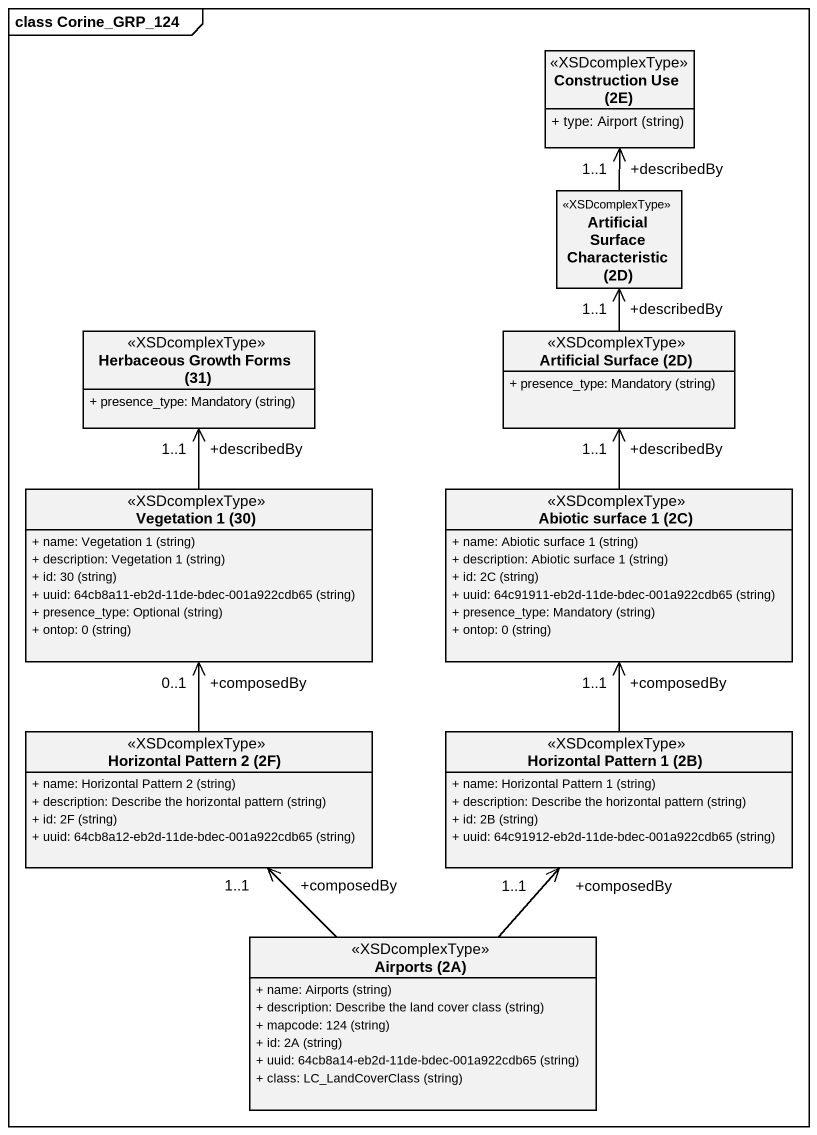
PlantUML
@startuml
mainframe class Corine_GRP_124
hide circle
hide empty members
skinparam classAttributeIconSize 0
class "Construction Use (2E)" as Construction_Use_2E <<XSDcomplexType>> {
  {field} + type: Airport (string)
}
class "Artificial Surface Characteristic (2D)" as Artificial_Surface <<XSDcomplexType>>
class "Herbaceous Growth Forms (31)" as Herbaceous_Growth_Forms_31 <<XSDcomplexType>> {
  {field} + presence_type: Mandatory (string)
}
class "Artificial Surface (2D)" as Artificial_Surface_2D <<XSDcomplexType>> {
  {field} + presence_type: Mandatory (string)
}
class "Vegetation 1 (30)" as Vegetation_1_30 <<XSDcomplexType>> {
  {field} + name: Vegetation 1 (string)
  {field} + description: Vegetation 1 (string)
  {field} + id: 30 (string)
  {field} + uuid: 64cb8a11-eb2d-11de-bdec-001a922cdb65 (string)
  {field} + presence_type: Optional (string)
  {field} + ontop: 0 (string)
}
class "Abiotic surface 1 (2C)" as Abiotic_surface_1_2C <<XSDcomplexType>> {
  {field} + name: Abiotic surface 1 (string)
  {field} + description: Abiotic surface 1 (string)
  {field} + id: 2C (string)
  {field} + uuid: 64c91911-eb2d-11de-bdec-001a922cdb65 (string)
  {field} + presence_type: Mandatory (string)
  {field} + ontop: 0 (string)
}
class "Horizontal Pattern 2 (2F)" as Horizontal_Pattern_2_2F <<XSDcomplexType>> {
  {field} + name: Horizontal Pattern 2 (string)
  {field} + description: Describe the horizontal pattern (string)
  {field} + id: 2F (string)
  {field} + uuid: 64cb8a12-eb2d-11de-bdec-001a922cdb65 (string)
}
class "Horizontal Pattern 1 (2B)" as Horizontal_Pattern_1_2B <<XSDcomplexType>> {
  {field} + name: Horizontal Pattern 1 (string)
  {field} + description: Describe the horizontal pattern (string)
  {field} + id: 2B (string)
  {field} + uuid: 64c91912-eb2d-11de-bdec-001a922cdb65 (string)
}
class "Airports (2A)" as Airports_2A <<XSDcomplexType>> {
  {field} + name: Airports (string)
  {field} + description: Describe the land cover class (string)
  {field} + mapcode: 124 (string)
  {field} + id: 2A (string)
  {field} + uuid: 64cb8a14-eb2d-11de-bdec-001a922cdb65 (string)
  {field} + class: LC_LandCoverClass (string)
}
Artificial_Surface -up-> "+describedBy\n1..1" Construction_Use_2E
Artificial_Surface_2D -up-> "+describedBy\n1..1" Artificial_Surface
Vegetation_1_30 -up-> "+describedBy\n1..1" Herbaceous_Growth_Forms_31
Abiotic_surface_1_2C -up-> "+describedBy\n1..1" Artificial_Surface_2D
Horizontal_Pattern_2_2F -up-> "+composedBy\n0..1" Vegetation_1_30
Horizontal_Pattern_1_2B -up-> "+composedBy\n1..1" Abiotic_surface_1_2C
Airports_2A -up-> "+composedBy\n1..1" Horizontal_Pattern_2_2F
Airports_2A -up-> "+composedBy\n1..1" Horizontal_Pattern_1_2B
@enduml
